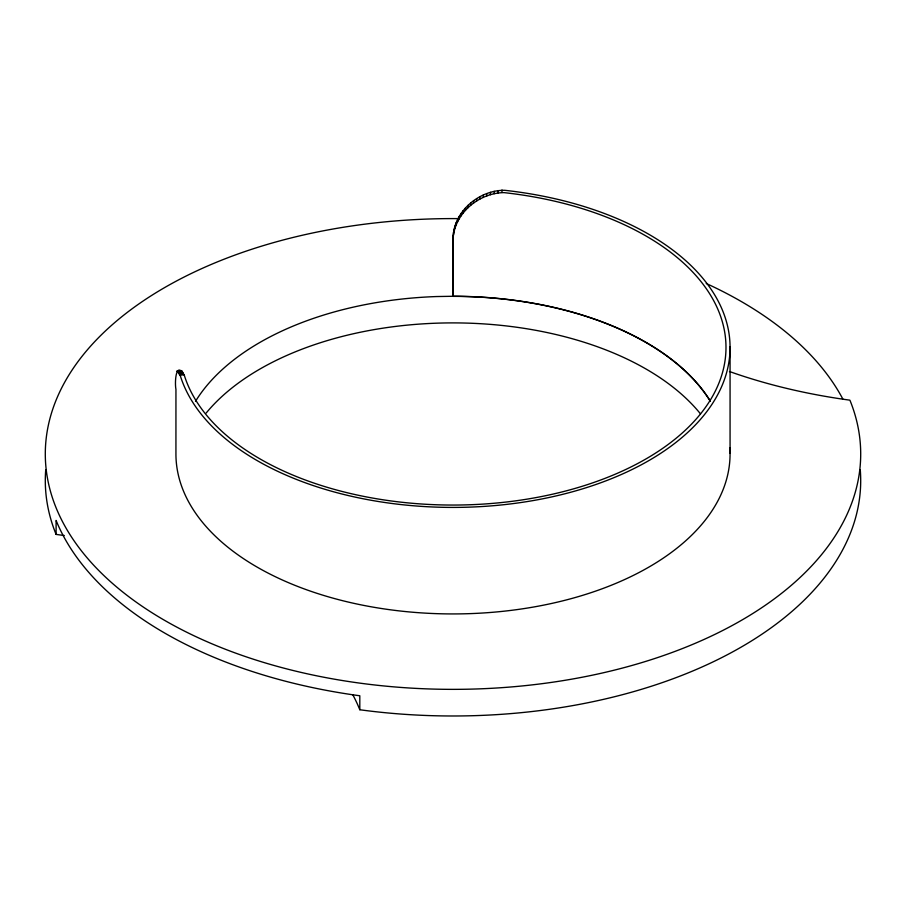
<?xml version="1.0" encoding="UTF-8"?>
<svg xmlns="http://www.w3.org/2000/svg" width="906" height="906" viewBox="0 0 906 906"><rect width="100%" height="100%" fill="white"/><g stroke="black" fill="none" stroke-linecap="round" stroke-linejoin="round"><path stroke-width="1.36" d="M453 294.02L453.011 239.082L453 296.364L456.635 296.375A272.989 157.61 0 0 1 710.213 401.177M177.18 371.018L180.351 375.877A277.066 159.966 0 0 0 468.651 507.156A277.066 159.966 0 0 0 729.466 357.938A277.066 159.966 0 0 0 504.733 190.305C479.07 189.977 453.34 211.551 453.125 238.085C454.948 212.74 479.285 192.899 503.974 192.616A272.989 157.61 0 0 1 725.4 357.791A272.989 157.61 0 0 1 468.413 504.801A272.989 157.61 0 0 1 184.36 375.458C175.571 359.467 174.643 383.544 175.945 389.274L175.934 454.631A277.066 159.966 0 0 0 458.98 613.894A277.066 159.966 0 0 0 729.851 447.723M453.51 234.756L453.521 232.4M454.144 231.46L454.166 229.105M455.039 228.187L455.061 225.843M456.182 224.982L456.205 222.627M457.575 221.845L457.587 219.49M459.195 218.799L459.217 216.443M461.063 215.843L461.075 213.488M463.147 213.001L463.159 210.645M465.446 210.294L465.469 207.938M467.96 207.723L467.983 205.368M470.667 205.3L470.69 202.944M473.566 203.057L473.589 200.702M476.635 200.985L476.658 198.618M479.874 199.105L479.897 196.749M483.26 197.44L483.283 195.073M486.782 195.968L486.805 193.601M490.44 194.722L490.452 192.355M494.2 193.714L494.212 191.336M498.051 192.944L498.062 190.554M501.981 192.4L501.992 190.011M452.989 241.438L453.136 235.73M176.897 371.188L181.528 370.599M177.927 371.426L181.925 370.928M178.38 372.015L182.378 371.505M178.901 372.842L182.899 372.332M179.49 373.906L183.476 373.408M180.147 375.22L184.144 374.722M45.742 469.648A407.7 235.379 0 0 0 55.753 533.555L56.104 534.404L61.54 535.163A407.7 235.379 0 0 1 64.303 535.559M352.796 694.732A407.7 235.379 0 0 1 358.504 706.612L359.807 709.749L361.29 709.953A407.7 235.379 0 0 0 860.258 469.648M730.066 346.783L730.066 453.306M359.807 709.749L359.807 695.763L354.371 695.015A407.7 235.379 0 0 1 57.406 523.566L56.104 520.429L56.104 534.404M206.172 413.045A273.159 157.712 0 0 1 453.77 322.898A273.159 157.712 0 0 1 700.485 413.861M458.934 218.618A407.7 235.379 0 0 0 46.183 469.478A407.7 235.379 0 0 0 512.479 686.839A407.7 235.379 0 0 0 850.247 401.018L849.896 400.169L844.46 399.41A407.7 235.379 0 0 1 729.455 371.505M706.238 283.487A407.7 235.379 0 0 1 842.886 399.138M195.526 401.301A273.159 157.712 0 0 1 436.624 296.545L453.77 296.262A273.159 157.712 0 0 1 710.27 400.973"/></g></svg>
